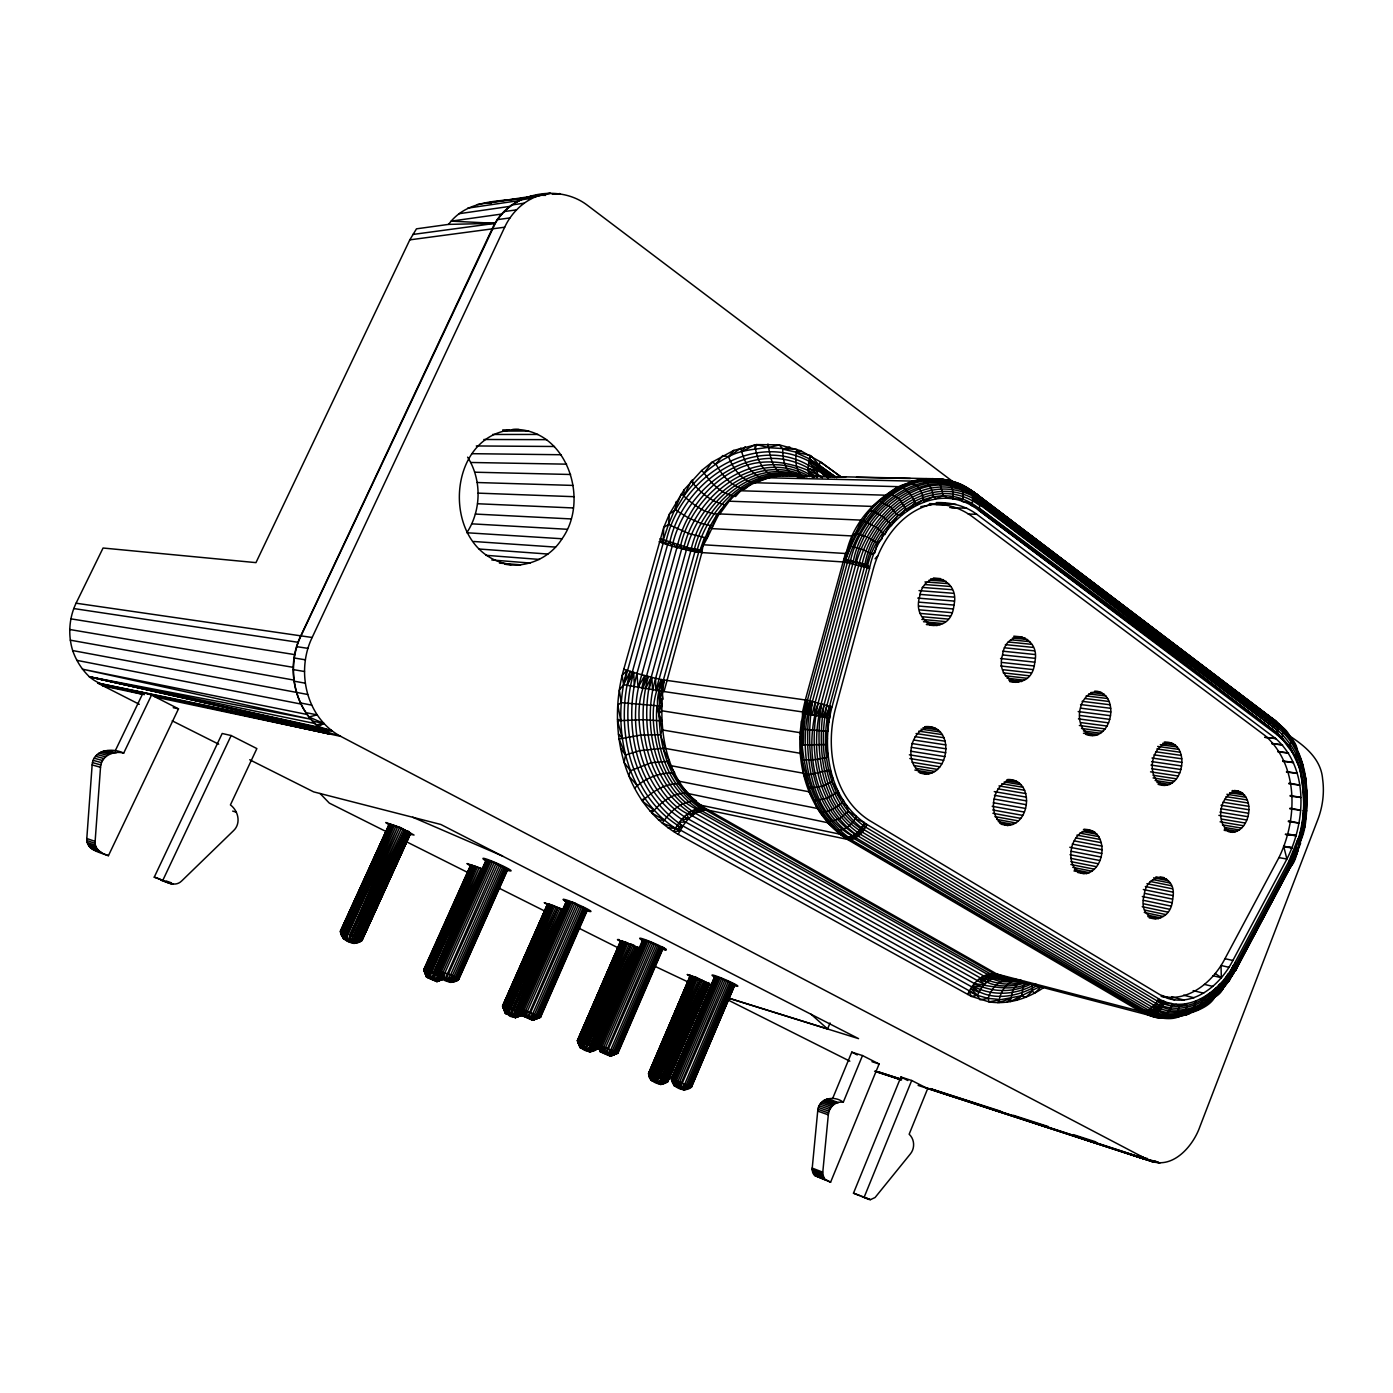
<?xml version="1.0" encoding="UTF-8"?>
<svg xmlns="http://www.w3.org/2000/svg" width="1393" height="1393" viewBox="0 0 1393 1393"><rect width="100%" height="100%" fill="white"/><g stroke="black" fill="none" stroke-linecap="round" stroke-linejoin="round"><path stroke-width="1.5" d="M1040.867 986.14L1021.574 995.751L988.978 1001.863L971.321 996.361L678.252 834.372C622.636 802.055 607.156 727.825 623.785 669.267L663.73 527.459L669.441 514.052L684.05 489.848L701.654 470.486L711.98 462.25L733.798 450.392L756.608 444.593L769.04 447.728L796.918 449.434C795.003 458.767 794.933 470.66 803.03 477.207C778.408 470.834 751.576 478.966 733.014 495.96C716.141 510.935 711.701 534.651 698.659 552.272L663.434 679.923C652.29 726.38 662.702 782.97 705.554 809.977L993.818 973.603C1000.87 979.105 1010.221 980.063 1018.875 980.272C1005.05 975.048 991.59 985.286 988.281 998.398L988.978 1001.863C1008.288 1004.841 1027.912 998.52 1043.723 987.533M1294.846 848.18L1297.701 851.419L1294.463 859.324L1235.034 971.321L1294.463 859.324L1300.592 843.131L1298.224 841.111C1306.512 817.778 1303.952 792.756 1300.087 769.023L1289.465 746.108L1277.155 734.808L1277.642 733.397L979.192 508.567C934.041 472.227 876.737 520.442 867.16 567.682L829.619 706.042C819.241 748.668 827.355 800.766 865.628 827.146L1157.461 1001.149C1188.96 1017.83 1222.079 991.45 1236.096 963.921L1289.988 862.598C1307.766 821.992 1314.017 765.941 1277.607 733.519L978.582 510.151C934.233 475.953 877.886 521.731 869.511 568.605L832.004 706.878C820.982 747.902 829.027 799.739 866.934 824.447L1158.576 998.729C1188.838 1016.159 1221.94 989.552 1234.947 962.615L1288.908 861.24L1298.241 838.151M830.89 771.252L828.591 770.19L810.918 774.421L805.137 774.421L803.343 773.219C801.132 748.859 799.826 723.942 806.93 700.191C790.197 747.902 802.943 810.709 847.31 839.352L1139.874 1011.196C1152.081 1017.099 1183.197 1026.745 1186.993 1005.694L1186.07 1003.918L1179.192 1006.477C1176.754 1022.114 1157.809 1019.206 1147.135 1014.609L1161.849 1018.004L1160.352 1017.499L1178.443 1017.012M429.514 978.165L429.584 971.774L475.814 866.55L482.605 869.371L432.091 979.244L426.589 977.085L423.698 969.72L470.764 865.088L475.814 866.55L428.051 971.147L428.748 977.851M1209.246 993.54L1202.281 1000.052L1200.383 1007.574L1196.012 1010.482L1208.41 1002.403L1210.151 992.965M1021.261 980.324L1014.922 980.219L996.935 974.073L708.567 810.238C663.486 783.771 657.426 726.972 664.165 680.045L661.553 691.625L663.138 699.164L660.421 698.781L658.837 691.189L661.449 679.54C648.128 704.336 653.178 735.208 661.24 761.048C668.849 781.334 682.413 799.721 701.271 810.761C679.401 804.423 666.551 781.229 658.071 761.396C648.65 734.877 647.623 705.346 655.633 678.339L690.806 550.966C700.818 502.02 753.752 455.163 804.841 477.294M820.616 476.476C762.302 429.079 686.105 482.744 672.175 546.23L636.984 673.463C623.524 724.83 635.138 788.403 681.786 819.345L688.351 819.206C640.397 790.719 625.683 725.631 641.755 674.821L676.928 547.623C684.067 515.306 705.746 485.182 735.591 469.929C763.434 455.232 796.813 462.563 822.392 477.712M450.879 982.413L443.078 978.809L443.183 972.088L492.478 861.814L507.679 869.545L458.767 979.331C451.262 985.722 437.402 979.732 436.932 969.928L486.14 860.003L492.478 861.814M832.004 706.878L807.418 700.261L663.434 679.923C656.573 692.687 655.006 707.87 661.988 720.877L643.096 719.693L620.808 720.616L617.778 705.032L621.243 702.664L619.328 690.214L623.594 684.677L622.183 675.466L626.937 670.329C610.796 727.32 625.84 799.512 679.888 831.046L673.69 831.464C679.436 820.32 689.222 808.567 702.647 807.783L708.567 810.238L847.31 839.352C856.469 840.379 863.573 832.056 866.934 824.447L863.242 824.813C859.411 831.377 852.481 838.603 844.193 837.263L848.859 839.509L839.474 834.059L700.905 805.241L693.801 801.132C680.219 801.759 669.389 812.38 662.319 823.141L680.376 830.054L977.486 995.386L988.281 998.398L999.39 999.443C1001.184 989.465 1009.072 979.209 1020.146 980.01M839.474 834.059L820.808 812.049L809.002 791.764L809.107 788.02L800.313 753.3L801.445 744.68L800.104 736.601L801.463 736.862C804.127 775.257 815.236 817.047 849.312 839.544L1148.65 1014.975C1156.486 1015.48 1162.667 1008.515 1164.705 1001.515L1157.722 1000.592L1163.939 1003.656L1172.035 1003.552C1170.799 1012.815 1160.735 1021.33 1151.506 1015.758L1152.951 1016.402L847.292 837.506M1305.746 793.261L1307.243 794.428C1306.512 810.064 1307.052 831.464 1298.711 843.914M825.857 731.151L828.034 731.221L827.616 717.691L830.176 706.234L829.671 718.109L802.403 713.251L803.674 729.357L801.463 736.862L800.052 732.666L801.88 729.114L825.857 731.151L827.39 738.812L825.474 744.558L803.221 744.872L803.674 729.357L807.418 700.261L844.994 562.076C850.461 501.532 928.504 450.775 978.879 496.308L1276.458 721.922L1278.408 728.278L980.341 502.351L1278.165 725.979C1290.475 735.661 1298.015 749.991 1302.612 764.705L1300.087 769.023M868.361 565.645L869.511 568.605L864.356 564.13L843.67 559.289L844.506 562.023L855.615 533.24L869.162 510.709L874.09 511.579L883.58 517.082L890.11 523.576L884.868 534.616L876.145 527.146L861.71 520.146L719.798 513.947C704.997 514.922 691.799 503.378 681.386 493.836L668.483 524.482L663.73 527.459L663.155 543.235L623.594 684.677L664.026 691.555L701.863 552.586C707.661 508.567 754.205 467.264 799.93 476.963M867.16 567.682L844.994 562.076L701.863 552.586L700.139 549.956L687.776 547.658L683.475 549.33C694.654 495.664 755.702 446.265 809.525 476.545L807.992 468.448L810.186 455.389L782.796 449.155L779.296 444.855L756.608 444.593L755.25 448.563L758.175 459.237L763.12 468.083L767.212 472.384L776.371 476.476L785.13 475.083L798.468 476.598L790.736 475.379M812.084 1169.598L817.708 1111.074C818.248 1098.346 834.181 1094.898 843.27 1102.246L862.493 1055.563L879.105 1063.991L830.594 1182.204L814.766 1175.553L812.084 1169.598L822.636 1173.707L824.43 1178.844L830.594 1182.204M822.636 1173.707L828.313 1114.853C828.783 1107.365 835.521 1100.958 843.27 1102.246M515.462 1017.639C537.959 1009.507 511.231 1021.818 508.41 1014.435L508.619 1008.271L553.004 905.502L563.521 910.099M1288.908 861.24C1292.269 878.6 1302.525 832.822 1294.097 859.777L1235.591 969.406C1221.278 997.301 1185.6 1024.203 1154.414 1005.52L862.25 832.109C819.067 805.798 814.748 748.842 821.661 703.604C809.194 749.26 818.684 806.373 860.265 834.233L1152.551 1007.348C1165.767 1018.823 1186.07 1015.271 1200.383 1007.574M1298.224 841.111L1301.915 826.606C1305.276 802.838 1304.405 779.296 1295.507 756.765L1283.11 740.118L1282.117 737.367L1283.075 730.193L1281.56 726.31L1275.03 720.39L976.841 494.323L1276.458 721.922L975.709 494.48L991.259 506.268M587.463 909.977L540.554 1017.256L532.927 1020.285L525.544 1016.873L525.805 1010.413L573.063 902.838L587.446 910.151L585.669 909.925M851.454 839.3C807.54 809.664 797.318 749.277 810.639 700.888C802.995 748.267 806.965 813.843 855.563 837.698C809.96 809.437 804.962 749.417 812.467 701.288L850.078 562.894C860.282 508.341 925.631 454.971 977.573 494.794M684.05 489.848L683.737 496.204L675.413 509.821L669.441 514.052L668.483 524.482L662.232 542.887L660.09 538.673L687.776 547.658L690.806 550.966L701.863 552.586M598.746 1045.116L597.04 1049.033L589.988 1051.941L583.284 1048.842L583.615 1042.904L626.293 942.469L640.136 949.121M512.502 429.497C566.115 427.233 590.51 499.077 562.058 538.76L466.812 532.753C481.438 510.465 481.926 479.697 467.613 457.148M859.202 830.454L863.503 830.454C821.626 804.179 816.751 748.755 824.151 704.318L861.745 565.837C871.914 514.174 929.27 466.551 980.289 500.453L1278.165 725.979L979.975 498.99C927.198 458.802 869.667 512.607 855.859 564.2L818.231 702.681C803.273 748.285 813.843 810.778 858.123 836.061L1150.531 1008.898C1164.757 1019.415 1184.746 1016.716 1199.477 1008.619M617.726 1052.899L610.587 1056.138L603.604 1052.899L603.987 1046.683L649.364 941.668L663.068 948.459L617.952 1053.16L610.587 1056.138L605.171 1054.031L600.366 1051.785L597.388 1044.315L617.987 1053.091L616.124 1052.62L609.681 1055.859M955.929 483.946L586.923 204.928C557.165 182.5 507.017 193.784 492.147 228.87L300.766 635.835C284.346 669.302 295.124 716.124 329.218 733.902L151.558 695.037L178.496 708.845L108.428 855.668C100.296 852.516 85.983 850.13 86.801 838.516L92.147 764.931C93.122 749.556 112.554 747.484 123.681 753.125L151.558 695.037L324.012 730.82L329.41 734.007L151.558 695.037C131.36 688.02 106.268 691.259 89.465 676.824C81.804 669.563 76.11 660.526 72.68 650.566C67.874 635.034 69.041 617.865 76.075 603.204L103.065 548.024L255.964 562.633L409.803 239.857L416.472 228.835L448.529 224.395L495.316 223.333C505.189 206.303 524.047 194.149 544.071 195.351M108.428 855.668C101.933 853.839 94.219 849.208 95.124 841.389L100.522 767.282C101.027 755.946 113.651 750.322 123.681 753.125M1226.536 981.752L1229.88 979.279L1227.877 974.16L1222.984 982.727L1219.397 984.59L1216.524 989.535C1217.012 1007.87 1186.592 1014.766 1171.913 1017.43M587.062 910.883L585.269 910.291C608.741 917.499 550.81 891.537 566.115 901.846L564.792 901.027M654.414 1081.543L654.867 1075.814L695.943 977.625L709.246 984.155L667.7 1081.665C661.17 1087.393 648.981 1082.082 648.529 1073.498L690.231 976.075L695.943 977.625L653.387 1075.204L653.683 1081.247L660.839 1084.468L667.7 1081.665L709.211 983.98L667.63 1081.699L660.334 1084.346M953.961 605.067C960.526 577.712 923.838 567.439 919.589 596.9C910.865 626.101 951.053 637.663 953.961 605.067L919.641 602.211M919.641 772.854C949.33 782.622 957.13 724.151 925.335 726.641M1286.819 734.146C1303.239 744.593 1321.017 757.984 1322.619 779.122C1324.482 792.478 1322.793 806.216 1318.091 818.858L1199.808 1126.92C1192.808 1146.735 1171.861 1170.573 1148.842 1160.265L340.676 736.34C306.268 718.074 295.734 671.339 312.154 637.489L504.684 227.216C513.024 209.211 530.245 194.707 550.531 193.348L537.768 195.246M844.994 562.076C858.262 519.746 894.097 473.045 943.827 479.627C951.889 481.874 953.805 491.886 952.847 499.129L962.65 499.042C966.864 478.548 939.37 478.757 926.345 478.6L782.309 475.483L787.411 475.692M1034.773 662.18C1041.18 635.521 1006.338 626.763 1002.507 654.989C994.045 683.441 1032.196 693.418 1034.773 662.18L1000.54 658.506M1014.017 780.568C991.381 779.296 984.799 821.208 1007.644 825.474C1031.464 823.994 1034.146 778.652 1007.592 779.505M814.209 715.201L815.288 701.95L852.916 563.486C861.64 509.35 926.467 457.217 977.903 495.177L967.021 487.95L949.504 480.898M684.259 1090.092L677.59 1087.045L678.095 1081.055L721.713 978.495L734.773 984.955L691.433 1087.149C684.59 1093.139 671.809 1087.62 671.356 1078.6L714.835 976.493L721.713 978.495M1035.695 983.806L1032.422 985.739L1032.265 991.259L1025.753 997.301L1021.574 995.751L1010.291 1001.55L1012.868 989.901L1019.188 981.926L1000.435 981.717L983.789 976.023L695.507 813.338C650.74 785.182 639.091 725.857 651.193 677.277L686.349 550.026C698.746 499.599 754.048 450.548 806.982 477.05M1085.896 734.39C1112.171 744.21 1121.591 692.53 1094.741 691.12M1087.724 830.228C1067.386 833.066 1063.468 873.864 1086.714 873.515C1107.104 867.943 1108.219 827.877 1083.458 829.444M1158.071 784.276C1184.363 793.784 1192.338 740.205 1164.182 742.156M1172.627 899.147C1178.461 873.063 1146.77 870.12 1144.141 895.142C1136.409 922.967 1171.095 926.85 1172.627 899.147L1145.15 893.47M1238.499 791.154C1219.154 791.015 1213.251 827.529 1232.474 832.317C1251.994 830.35 1256.086 791.799 1234.215 790.493M923.629 501.637C918.353 458.227 871.948 504.492 862.58 521.382L861.048 521.295L855.615 533.24L852.586 535.974L849.817 546.004L845.412 553.491L805.328 699.93L802.56 711.945L803.9 713.495L807.418 700.261M801.88 729.114L801.463 721.017L802.699 721.208L809.821 700.714L847.414 562.424C859.847 519.432 896.918 472.802 946.683 480.794C959.551 481.734 978.286 489.692 971.269 505.415L979.192 508.567L978.582 510.151L1277.155 734.808M676.214 501.55L675.413 509.821L688.038 517.708L701.358 523.524L712.572 526.049L716.699 514.696M410.465 833.589L399.512 827.546L389.291 824.203L340.449 931.203C340.885 940.78 354.466 946.822 361.901 940.501L410.465 833.589L361.762 940.536C354.623 946.3 340.972 940.501 340.449 931.203L389.431 824.081M1235.591 969.406L1237.315 966.167L1235.434 970.799L1234.215 966.603L1234.947 962.615C1240.937 973.219 1216.333 991.154 1209.681 998.537C1194.811 1009.855 1172.105 1015.34 1156.051 1003.43L864.06 829.723C825.701 801.602 817.412 749.382 826.972 705.171L864.548 566.742C871.635 515.967 932.248 468.814 980.359 502.977L1278.408 728.382C1298.363 744.437 1305.694 771.043 1306.773 795.682L1304.353 796.9M139.3 704.301L97.649 683.075L324.012 730.82C293.94 710.848 285.704 667.647 300.975 635.939L495.316 223.333L451.158 221.139L448.529 224.395M347.083 940.223L347.85 933.937L395.995 826.084L346.161 933.24L346.248 939.875M818.231 702.681C807.818 749.834 816.246 806.599 858.123 836.061M1016.455 1000.383L1021.574 995.751L1023.054 987.376L1025.335 982.901C1010.796 987.202 992.843 988.159 980.498 978.025L692.112 815.723C669.981 807.644 656.451 784.538 647.71 763.677C639.265 736.113 632.979 702.577 648.32 676.563C634.599 725.544 647.275 787.306 693.418 814.801L692.251 810.743L698.938 811.544L993.853 977.973L1002.768 980.55L1021.208 980.776M979.192 508.567L980.359 502.977L978.879 496.308L970.399 490.667M1304.544 823.211L1305.415 816.907M1302.925 827.303L1304.527 827.425L1306.303 810.587M430.333 978.495L431.238 972.453L477.416 867.177L429.584 971.774L423.733 969.65L426.589 977.085L430.994 979.244L436.967 981.577L444.489 978.652L436.914 981.525L432.091 979.244M443.949 979.175L444.924 972.819L494.219 862.493M807.627 714.087L809.821 700.714M1211.057 998.502C1217.273 997.144 1225.648 989.761 1222.984 982.727M509.229 1014.766L510.256 1008.95L554.588 906.112L508.619 1008.271L502.56 1006.129L505.38 1013.338L509.507 1015.323L515.48 1017.674L522.497 1014.766M526.415 1017.238L527.512 1011.126L574.787 903.517M818.858 716.037L821.208 703.482L858.819 564.983C870.712 513.251 927.93 463.399 979.975 498.99L1277.52 723.82C1284.642 732.074 1302.786 744.367 1295.507 756.765M584.085 1049.173L585.217 1043.566L627.843 943.078L583.615 1042.904L577.555 1040.658L621.086 940.867L626.293 942.469L582.117 1042.295L583.284 1048.842M809.716 714.435L812.467 701.288M604.458 1053.247L605.676 1047.379L651.053 942.347M1166.22 997.858C1194.428 1007.661 1220.86 984.12 1232.875 960.474L1286.906 859.046C1305.659 821.974 1309.107 768.414 1275.692 738.551L976.824 514.33C965.245 505.555 950.722 502.264 936.392 502.577M1297.388 840.641L1295.577 848.72L1293.4 851.767M655.215 1081.873L656.451 1076.458L697.475 978.217L654.867 1075.814C647.17 1069.093 647.484 1079.906 653.683 1081.247M649.121 689.535L651.872 677.451L652.568 690.127M634.303 686.801L633.763 672.488C617.813 727.338 634.024 793.174 682.883 825.927L971.809 986.906C990.11 1002.194 1018.213 997.005 1037.228 985.426M678.408 1087.393L679.749 1081.734L723.367 979.157M883.249 532.875L881.769 539.091L877.294 543.096L874.943 552.777L872.297 554.101L862.041 549.277L849.817 546.004M582.535 1048.546L580.167 1047.71L577.399 1040.675L621.086 940.867L577.956 1041.059C578.199 1049.643 590.58 1054.919 597.04 1049.033L598.781 1045.046M821.173 716.472L824.151 704.318M838.186 791.416L831.952 781.926L832.857 778.234L828.591 770.19M658.523 820.007L664.269 820.233L651.82 812.99C660.63 802.351 673.463 792.095 688.072 793.209L678.339 783.58L678.966 781.212L672.035 772.854C658.401 773.098 644.158 778.635 634.529 788.281M811.927 714.818L815.288 701.95M724.395 504.719C710.813 501.584 699.599 491.903 691.207 481.125L683.737 496.204C695.316 479.784 710.413 465.75 728.487 456.782C744.228 447.745 762.598 449.956 779.296 444.855L800.662 450.705L820.32 461.797L817.674 470.033L817.134 476.963M800.662 450.705L796.291 452.847L809.211 458.732L818.161 468.152L830.437 477.102C770.259 418.022 679.714 471.217 665.523 544.071L669.772 542.399C682.883 479.836 760.09 427.634 817.499 471.234L807.992 468.448M813.965 477.346C760.421 440.745 692.756 489.622 680.62 545.795L681.682 548.894L646.526 676.11L641.807 688.212L644.698 675.605L638.046 687.498L636.984 673.463L623.785 669.267M799.617 476.65L803.03 477.207C753.683 459.603 705.851 503.099 694.393 549.068L694.933 551.732L655.824 690.684L655.633 678.339L636.984 673.463M853.195 560.857L852.481 563.399L851.019 560.369M347.971 940.606L397.719 826.78L347.85 933.937L340.449 931.203M676.963 544.733L676.197 547.414L673.324 543.583M864.356 564.13L863.677 566.463L862.197 563.381M823.42 716.89L826.972 705.171M694.393 549.068L693.662 551.489L691.172 548.424M431.203 978.861L479.105 867.856L431.238 972.453L429.584 971.774M845.725 477.102L796.169 476.023C748.79 465.628 707.191 508.602 696.657 551.976L700.139 549.956L704.492 537.524L707.156 537.907L710.03 525.683L711.057 528.591L852.586 535.974M444.872 979.558L496.047 863.26M967.7 994.498C972.331 983.179 983.684 971.496 996.935 974.073L1139.874 1011.196L1148.407 1010.117L1156.051 1003.43C1188.333 1019.119 1223.925 993.801 1236.096 963.921M972.453 499.077L1278.217 730.907L979.314 508.132L1277.642 733.397L1278.408 728.382L980.202 504.196L1278.234 730.803C1315.654 764.565 1309.786 822.775 1291.102 865.001L1297.527 850.862L1290.754 866.794L1288.978 867.804L1284.921 875.413M630.454 770.747L624.081 762.476L625.527 755.006L639.718 750.653L662.964 748.285L669.476 761.17L651.262 762.72L630.454 770.747L628.765 775.849L636.984 785.391M945.011 502.873C907.975 502.769 881.665 537.019 873.028 570.085L835.591 708.166C825.144 747.188 832.77 796.604 868.762 820.077L1160.108 994.811L1174.578 999.965M510.082 1015.131L556.26 906.791L510.256 1008.95L508.619 1008.271M855.859 564.2L855.424 561.396C866.011 508.811 928.469 459.794 978.879 496.308M1290.04 867.404C1302.89 842.382 1308.967 813.738 1306.007 785.687M527.303 1017.604L576.563 904.249M825.579 717.308L829.619 706.042M803.343 773.219L665.297 748.407L660.386 734.72L662.197 729.915L656.921 705.746L621.243 702.664M584.921 1049.538L629.479 943.74L585.217 1043.566L583.615 1042.904M605.328 1053.63L652.795 943.061M693.801 801.132L696.326 801.097L685.635 793.035L827.372 822.636L836.601 830.611C845.046 830.298 852.969 824.047 856.329 816.524L848.32 811.353L846.631 805.694L841.947 802.681C835.904 807.975 827.755 813.146 819.432 811.631L828.26 822.079L839.491 818.771L848.32 811.353M816.524 715.619L821.208 703.482M656.016 1082.222L699.077 978.879L656.451 1076.458L654.867 1075.814M1147.71 1158.576L1138.516 1157.235L927.721 1088.508L909.159 1134.215C914.713 1139.352 915.062 1148.302 910.308 1154.013L875.083 1197.51L870.451 1199.652L864.095 1197.353L911.701 1080.498L900.905 1077.015L853.474 1193.192L859.829 1195.49M1235.347 968.553L1290.719 863.852L1296.726 849.747M467.23 863.556L482.048 868.727M679.262 1087.759L725.056 979.854M832.614 1098.555L851.785 1052.133L862.493 1055.563M728.609 998.102L827.581 1028.939L830.054 1022.967M656.834 1082.57L700.696 979.558L658.071 1077.155L656.451 1076.458M657.618 1082.918L661.292 1078.548L702.298 980.272L659.707 1077.851L658.071 1077.155M658.367 1083.249L662.772 1079.209L703.813 980.968L661.292 1078.548L667.7 1081.665M653.004 1080.985L652.028 1074.682L693.244 976.65L650.862 1074.229L652.429 1080.759M653.387 1075.204L694.515 977.085L652.028 1074.682M659.638 1083.824L665.314 1080.376L706.46 982.257L664.13 1079.819L659.046 1083.545M650.862 1074.229L692.147 976.301L649.904 1073.881L651.941 1080.585M660.125 1084.067L666.272 1080.846L707.505 982.831L665.314 1080.376M675.901 1059.551L678.408 1053.596M680.08 1049.608L682.605 1043.636M684.276 1039.666L686.801 1033.693M692.669 1019.78L695.177 1013.808M585.756 1049.887L631.133 944.454L586.888 1044.262L585.217 1043.566M586.557 1050.252L590.197 1045.708L632.788 945.185L588.56 1044.994L586.888 1044.262M587.341 1050.583L591.746 1046.404L634.355 945.899L590.197 1045.708L588.56 1044.994M649.904 1073.881L691.294 976.075L648.964 1073.829L651.471 1080.55L648.72 1073.515L690.319 975.953L649.173 1073.637L651.576 1080.463M660.63 1084.45L667.282 1081.63L707.661 986.14M731.29 982.727L687.776 1085.251L682.431 1089.152M732.474 983.354L688.995 1085.826L683.04 1089.43M733.449 983.911L690.005 1086.314L683.545 1089.674M695.403 1074.908L697.945 1068.919M699.634 1064.914L702.176 1058.924M703.883 1054.919L706.425 1048.929M708.114 1044.924L710.656 1038.934M714.905 1028.922L717.447 1022.932M719.154 1018.927L721.696 1012.937M723.385 1008.932L725.927 1002.943M727.634 998.938L730.176 992.948M734.163 984.363L690.754 1086.714L683.702 1089.97M734.773 984.955L690.963 1087.115L684.155 1090.005M734.616 984.712L691.346 1087.202L690.319 1086.906M733.711 985.495C752.76 990.719 698.311 967.282 715.393 977.712M1229.114 980.707L1237.315 966.167M582.117 1042.295L624.848 941.947L580.759 1041.772L581.856 1048.285M588.664 1051.21L594.411 1047.623L637.123 947.257L593.157 1047.048L588.055 1050.914M664.13 1079.819L705.224 981.63L662.772 1079.209M667.63 1081.699L709.246 984.155M677.59 1087.045L674.334 1085.826L671.426 1078.722L715.097 976.423M672.627 1076.946L714.835 976.493M715.619 976.493L672.07 1078.757L674.578 1085.896L671.356 1078.6L674.334 1085.826M674.108 1075.292L676.667 1069.302M693.679 1029.34L696.221 1023.35M708.985 993.383L711.544 987.393M716.42 976.685L672.854 1079.018L674.978 1086.035M717.465 976.981L673.864 1079.383L675.483 1086.227M718.718 977.398L675.117 1079.854L676.093 1086.453M720.146 977.903L676.528 1080.428L676.806 1086.732M726.746 980.585L680.115 1088.125M728.382 981.334L684.816 1083.911L680.951 1088.49M729.915 982.048L686.366 1084.607L681.717 1088.821M580.759 1041.772L623.576 941.511L579.61 1041.32L581.281 1048.058M589.187 1051.454L595.438 1048.128L638.238 947.867L594.411 1047.623L597.04 1049.033L595.333 1048.581M594.515 1049.608L589.57 1051.819L596.239 1048.546L638.29 950.339M649.573 1074.16L648.598 1073.603L690.231 976.075L691.572 977.102M580.811 1047.884L578.67 1040.989L621.661 940.971L578.635 1041.424M579.61 1041.32L622.514 941.18L578.67 1040.989M589.848 1051.907L596.726 1049.051L598.468 1044.924M612.798 1011.579L615.323 1005.694M617.012 1001.776L630.489 970.381M632.178 966.463L634.703 960.578M648.598 1073.603L690.667 975.953M667.282 1081.63L708.898 983.702L667.491 1081.508L660.804 1084.485M1282.117 737.367L1281.543 738.708L1277.607 733.519M510.935 1015.497L557.966 907.522L511.962 1009.664L510.256 1008.95M511.788 1015.863L515.375 1011.144L559.655 908.271L513.669 1010.395L511.962 1009.664M512.589 1016.228L516.977 1011.858L561.292 909.02L515.375 1011.144L513.669 1010.395M522.706 1014.696L519.781 1013.164L521.487 1009.211L519.781 1013.164L513.982 1016.873M649.364 941.668L647.78 941.076L602.42 1046.039L603.604 1052.899M654.518 943.81L606.199 1053.996M656.207 944.576L610.9 1049.625L607.052 1054.379M657.809 945.325L612.502 1050.339L607.853 1054.727M659.255 946.039L613.982 1051.019L608.602 1055.076M660.508 946.7L615.288 1051.628L609.246 1055.372M662.319 949.173C680.463 953.665 625.022 930.089 643.531 941.198L641.981 940.362M661.553 947.292L616.368 1052.15L609.786 1055.633M662.337 947.797L617.186 1052.586L610.204 1055.842M662.842 948.18L617.621 1053.108L610.43 1056.103L617.987 1053.091M663.085 947.553L661.414 946.648M665.036 949.974L665.906 950.078M666.202 949.486L663.085 947.519M666.272 1080.846L708.323 983.319L667.003 1081.229L660.491 1084.259M507.661 1014.121L505.763 1007.122L550.305 904.545L553.004 905.502L507.104 1007.661L508.41 1014.435M507.104 1007.661L551.558 904.98L505.763 1007.122M580.254 1047.71L577.538 1040.797L620.773 940.902L577.399 1040.675L580.463 1047.762L577.973 1040.763M621.661 942.33L617.465 939.526L640.153 948.354M630.263 943.74L634.633 945.638M593.157 1047.048L635.817 946.613L591.746 1046.404L594.411 1047.623M636.671 946.631L638.534 947.519M647.78 941.076L642.835 939.683L597.527 1044.454L600.366 1051.785L602.821 1052.586M643.322 939.718L598.015 1044.419L600.627 1051.767M644.088 939.875L598.764 1044.663L600.992 1051.889M645.098 940.171L599.756 1045.029L601.497 1052.063M646.352 940.571L600.992 1045.481L602.107 1052.307M545.952 910.813L548.511 904.91L547.606 904.022L550.305 904.545L504.597 1006.704L506.982 1013.86M504.597 1006.704L549.242 904.231L503.691 1006.373L506.408 1013.634M618.283 939.491L619.258 939.666M596.726 1049.051L598.52 1044.854M600.244 1040.867L602.856 1034.877M432.979 973.185L434.755 973.951L480.864 868.605L432.979 973.185L431.238 972.453M432.962 979.627L438.238 970.747M453.909 934.964L456.521 929.009M460.857 919.067L463.469 913.094M465.21 909.124L479.993 875.344M503.691 1006.373L548.424 904.04L503.03 1006.164L505.955 1013.477M584.607 908.062L537.506 1015.549L531.395 1019.432M585.722 908.689L538.656 1016.106L531.969 1019.711M586.592 909.229L539.561 1016.577L532.422 1019.955M544.907 1005.189L539.7 1017.064L532.509 1020.181L522.392 1015.706L525.544 1016.873M549.242 995.281L551.837 989.343M553.578 985.373L561.379 967.56M563.12 963.59L565.715 957.653M567.456 953.7L586.54 910.134M587.167 909.664L540.275 1017.221L532.509 1020.181M577.956 1041.059L620.721 941.041M595.438 1048.128L638.273 950.339M596.239 1048.546L611.039 1014.626M612.781 1010.639L615.393 1004.649M617.134 1000.662L624.969 982.709M626.711 978.722L629.323 972.749M631.064 968.744L637.158 954.797M503.03 1006.164L547.623 904.196L502.56 1006.129L505.729 1013.564M563.172 899.338L563.799 900.366M573.063 902.838L566.62 900.923L519.363 1008.149L522.671 1015.967M566.62 900.923L517.726 1012.206L560.874 916.002M567.073 900.94L519.885 1008.201L522.601 1015.758M519.781 1013.164L518.475 1012.537L521.94 1004.666L518.475 1012.537L513.338 1016.559M523.542 1000.696L535.73 972.976M537.524 969.197L540.084 963.085M541.825 959.115L549.66 941.302M551.384 937.681L560.996 915.549M562.737 911.597L566.22 903.674M567.804 901.079L520.582 1008.41L522.95 1015.88M568.797 901.341L521.557 1008.758L523.437 1016.054M570.033 901.741L522.775 1009.211L524.047 1016.281M571.461 902.229L524.203 1009.768L524.761 1016.559M571.757 901.915L576.423 903.778M578.339 905.032L528.208 1018.004M580.097 905.816L532.892 1013.425L529.096 1018.387M581.752 906.599L534.581 1014.191L529.932 1018.753M583.284 907.365L536.131 1014.905L530.716 1019.119M428.069 977.59L426.711 970.625L473.098 865.61L425.562 970.207L427.512 977.364M428.051 971.147L474.351 866.028L426.711 970.625M563.573 909.681L544.245 902.664L548.894 905.642L547.31 904.823M505.624 1013.373L502.647 1006.077L547.606 904.022M425.562 970.207L472.053 865.297L424.673 969.894L427.059 977.207L424.534 970.242L425.353 970.677M502.647 1006.077L547.884 903.97M547.937 904.51L502.769 1006.286L505.433 1013.32M1266.08 714.574C1289.134 727.808 1302.455 753.491 1305.85 779.418L1303.047 782.535L1301.95 781.386M348.894 940.989L399.512 827.546L349.626 934.686L347.85 933.937M349.8 941.389L353.282 936.27L401.323 828.347L351.454 935.469L349.626 934.686M350.67 941.79L355.023 937.054L403.099 829.166L353.282 936.27L351.454 935.469M424.673 969.894L471.269 865.123L424.064 969.702L426.746 977.12M501.428 865.697L452.22 975.988L447.588 980.759M503.03 866.498L453.857 976.737L448.407 981.125M504.458 867.23L455.319 977.416L449.138 981.473M505.659 867.909L456.573 978.025L449.765 981.769M506.599 868.501L457.548 978.53L450.27 982.013M507.261 868.971L458.262 978.913L450.618 982.222C473.185 979.697 437.663 971.147 437.785 970.486M450.775 982.413L458.558 979.331L507.627 869.319M507.609 870.468L505.833 869.876C528.556 876.528 469.093 849.887 486.035 861.118M504.109 1004.614L516.298 977.242M518.039 973.341L520.651 967.473M525.004 957.705L527.616 951.837M529.357 947.919L531.099 944.019M533.711 938.151L535.452 934.233M538.934 926.415L541.546 920.564M545.899 910.778L548.511 904.91M1290.754 866.794L1297.458 850.653L1290.719 863.852M346.161 933.24L394.376 825.457L344.628 932.631L345.481 939.579M352.237 942.504L358.158 938.499L406.286 830.75L356.678 937.802L351.489 942.156M352.882 942.817L359.429 939.108L407.644 831.464L358.158 938.499L361.901 940.501L410.482 833.397L361.762 940.536L359.603 939.84M424.064 969.702L470.764 865.088M486.54 859.986L437.21 970.137L440.084 977.816L443.078 978.809M487.237 860.09L437.994 970.12L440.484 977.816M488.194 860.334L438.934 970.451L440.954 977.99M489.431 860.717L440.136 970.886L441.564 978.217M490.858 861.205L441.564 971.443L442.277 978.495M497.893 864.06L445.795 979.958M499.704 864.879L450.461 975.187L446.718 980.359M526.38 994.863L531.656 983.092M344.802 939.317L343.27 932.109L391.659 824.534L342.156 931.691L344.245 939.108M344.628 932.631L392.913 824.935L343.27 932.109M353.404 943.061L360.474 939.631L408.758 832.109L359.429 939.108M518.475 1012.537L516.977 1011.858L562.807 909.751M352.237 908.114L354.919 902.159M359.411 892.251L361.205 888.281M364.774 880.359L370.155 868.466M371.948 864.496L375.535 856.573M377.329 852.603L385.408 834.755M342.156 931.691L390.649 824.238L341.302 931.395L343.897 939.195M353.839 943.461L361.327 940.432L381.856 894.915M383.65 890.945L394.358 867.195M396.134 863.242L409.525 833.536M1228.905 975.03L1233.258 965.401L1234.215 966.603M341.302 931.395L389.291 824.203L340.728 931.238L343.583 939.021M410.831 834.546L409.142 834.041L414.052 835.051L400.609 827.599L385.809 822.514L389.674 825.387M358.158 938.499L356.678 937.802L405.555 830.367L355.859 937.419L404.771 829.967L355.023 937.054L353.282 936.27M407.435 830.872L409.385 831.83M361.327 940.432L410.204 833.084L361.727 940.345L354.031 943.427M434.755 973.951L436.514 974.717L438.307 970.764M340.728 931.238L389.901 824.099M342.399 932.37L340.832 931.534L369.894 868.309M371.722 864.356L385.339 834.72M360.474 939.631L409.629 832.648L361.24 940.049L353.787 943.27M1156.051 1003.43L1158.576 998.729M988.281 998.398L980.028 999.791L977.486 995.386C981.612 985.269 991.537 974.943 1003.395 977.172L1157.409 1017.43M1161.919 996.221C1188.751 1002.612 1213.355 981.281 1224.969 958.68L1278.931 857.6C1297.527 819.711 1298.99 765.68 1265.314 735.783L971.809 516.263C961.483 508.828 948.912 504.074 936.061 504.527M870.573 510.639L872.558 506.425L898.085 486.662C907.418 487.776 913.373 496.988 915.793 505.328L923.872 499.112M162.842 880.272L231.168 735.539L256.869 748.581L230.42 804.91C238.447 810.865 241.25 823.576 233.432 830.768L181.839 880.811C173.516 889.134 162.911 879.07 154.24 877.19L222.183 733.484L231.168 735.539M115.201 750.879L142.922 693.209M645.516 688.891L651.193 677.277M678.252 834.372C683.684 822.654 694.167 808.95 708.567 810.238M1291.119 865.819L1294.602 858.784L1291.973 854.797L1289.744 862.284L1295.803 848.929L1293.714 856.625L1289.988 862.598M486.14 860.003L487.637 861.431M623.594 684.677L630.28 671.409C614.557 726.867 629.183 797.075 681.717 827.825L679.453 822.166L685.722 822.096L974.421 983.528C991.903 992.6 1013.338 992.93 1030.959 984.067M1292.721 860.369L1288.978 867.804L1297.214 852.168L1294.097 859.777L1291.729 860.491M863.242 824.813L864.374 822.532L855.459 818.753M1195.943 1001.149L1192.965 1010.134L1187.358 1014.487M997.771 1002.629L999.39 999.443L998.851 1002.577L1010.534 998.52L1007.139 1002.159M1293.54 858.784L1297.475 852.011M633.763 672.488L627.024 685.373L632.318 672.053L667.543 544.767L669.772 542.399L672.175 546.23L690.806 550.966M913.164 506.564L915.062 502.96L907.156 510.865L899.408 499.077L889.256 493.192M719.798 513.947L733.014 495.96L735.556 496.517L742.452 488.56L744.889 489.047L752.533 482.674L898.085 486.662M1240.432 959.098L1242.452 955.302M1251.558 938.185L1255.598 930.576M1262.685 917.256L1266.725 909.646M1273.811 896.343L1278.861 886.819M1235.626 970.155L1237.384 967.073M1235.034 971.321L1237.071 967.787M1228.434 981.212L1236.392 968.309L1234.477 970.764M970.712 505.067L971.861 503.239L962.215 501.48L962.65 499.042L959.725 500.435M1227.564 981.56L1231.604 975.17M834.494 477.503L809.211 458.732L811.074 455.807L819.101 465.001L834.877 476.476M906.129 508.48L901.637 514.818L897.771 515.41L891.398 525.353L890.11 523.576L891.015 525.736M745.168 446.735L741.651 451.611C744.82 462.668 751.245 474.996 763.085 478.408M733.014 495.96C720.669 492.965 711.109 483.249 704.144 473.08L711.98 462.25L715.898 463.991C721.626 474.665 730.228 485.391 742.452 488.56L742.016 490.806L884.799 495.177M1306.773 795.682L1307.243 794.428M1222.009 987.62L1219.746 990.562L1221.765 989.866L1229.88 979.279M1220.843 990.301L1223.089 987.393M1222.532 989.274L1229.601 980.063M504.632 564.148C526.867 568.379 550.096 557.914 562.058 538.76M1234.895 967.613L1236.88 965.105M715.898 463.991L722.706 455.581L728.487 456.782L740.85 448.128L741.651 451.611L754.797 444.924L755.25 448.563M1203.064 1005.224L1208.41 1002.403M733.798 450.392L728.487 456.782C732.927 467.752 740.484 479.349 752.533 482.674M1209.594 995.351L1215.95 987.707L1216.524 989.535M875.065 558.767L877.903 555.703M1213.495 998.067L1223.489 987.585M1223.106 988.508L1214.487 997.562M433.815 980.01L438.186 975.466L441.146 976.841L435.295 980.689M1304.527 827.425L1301.915 826.606M841.947 802.681L843.688 800.888L836.444 792.826L826.362 798.398L814.365 800.644L803.622 774.16L805.137 774.421M1041.32 986.418L1034.929 992.983L1032.265 991.259M659.272 713.303L661.762 710.761L800.052 732.666M864.548 566.742L866.429 564.879C876.005 516.507 934.059 471.165 979.993 505.711M678.339 783.58C664.531 783.754 651.994 791.746 642.365 801.079L654.066 810.291L649.782 810.865M541.477 195.264C511.893 203.117 473.446 195.281 451.158 221.139L501.968 214.017M694.933 551.732L697.405 549.591M1205.607 1004.701L1216.002 995.995M1209.159 1001.062L1212.328 998.381M1216.507 994.968C1200.209 1011.457 1173.69 1019.415 1152.551 1007.348M852.916 563.486L855.424 561.396M681.682 548.894L684.224 546.787M434.581 980.359L439.753 976.18M659.115 541.703L663.155 543.235L666.324 541.163M1198.015 1008.48L1201.375 1006.303M1197.284 1010.082L1207.627 1003.36M827.372 822.636L828.26 822.079M899.652 486.836L912.067 481.107L926.345 478.6M435.887 980.968L442.347 977.416M831.952 781.926L821.382 786.401L809.107 788.02M514.539 1017.134L520.895 1013.704M924.36 501.463L933.502 496.587L935.87 498.572L943.287 495.699L948.006 498.206L953.056 496.517M352.986 943.165L357.949 940.675M589.152 1051.68L593.784 1049.364M676.928 547.623L680.62 545.795M1288.438 746.613L1289.465 746.108C1294.793 736.74 1283.858 727.076 1276.528 723.019M532.091 1020.042L537.158 1017.586M436.357 981.212L441.564 978.722M514.696 1017.447L517.935 1015.897M514.992 1017.36L521.766 1014.139M642.835 939.683L643.758 940.78M450.113 982.204L458.036 979.192M1184.468 1014.644L1187.95 1013.042M1185.931 1014.679L1194.637 1010.656L1188.072 1012.467M436.253 981.386L443.026 978.269M610.134 1056.016L617.012 1052.916M353.474 943.34L358.819 940.989M521.975 1014.609L515.097 1017.586L522.375 1014.47M443.984 978.269L436.706 981.403L444.489 978.652M540.519 1017.151L532.753 1020.129L540.554 1017.256L538.847 1016.768M589.866 1051.802L596.779 1048.842M1032.422 985.739C1013.965 995.264 990.963 996.169 972.61 985.861L978.896 992.391L970.764 988.612L977.486 995.386L971.321 996.361L969.128 991.503L977.486 995.386M1029.862 982.587C1012.258 992.199 992.721 986.383 974.421 983.528M450.827 982.344L458.68 979.192M444.28 978.652L436.967 981.577M754.884 482.936L774.02 475.849M641.494 799.93L644.907 798.624M1182.344 1014.609L1175.466 1017.203L1188.699 1014.052M1163.939 1003.656L1167.003 1002.577M507.679 869.545L506.025 869.406M789.796 446.996L782.796 449.155C782.518 458.75 784.677 470.625 794.027 475.413M1171.461 1005.798L1176.319 1004.388L1179.192 1006.477M1189.953 1013.39C1175.657 1019.293 1160.16 1016.193 1146.23 1010.97L850.723 836.618M687.358 974.56L690.858 977.155M909.908 482.448C923.159 478.025 937.506 477.52 950.949 481.334L946.683 480.794M518.945 429.479C443.357 428.539 438.551 554.536 511.005 564.67M1024.917 981.577C1010.691 986.087 994.846 984.381 981.752 977.242L986.627 982.396L979.279 978.983L984.416 984.52L684.276 816.751M1172.157 1017.047L1176.232 1016.072M1295.664 852.638L1296.796 852.429M316.298 724.865L323.873 723.437L308.95 716.995L317.082 714.87L305.711 712.589M920.808 506.669L932.77 504.458L944.68 504.823M1166.411 1018.144L1170.137 1017.534M477.346 204.51L541.198 194.863M555.72 194.271L559.986 193.627L552.203 194.306M519.589 200.052L532.265 198.189M467.769 208.132L518.893 200.609M511.283 205.05L523.925 203.221M458.941 213.721L509.908 206.373M503.831 211.632L516.437 209.855M497.388 219.641L509.96 217.917M527.285 197.614L487.393 202.96L491.485 203.186M531.482 197.04L535.678 196.483M412.676 234.477L495.316 223.333M409.803 239.857L504.684 227.216M1179.854 1016.559L1162.093 1016.768L1144.715 1011.283L1160.543 1017.238L1169.458 1017.952M1019.693 980.272L1005.154 979.767L987.167 974.595M964.06 487.637L967.021 487.95L975.918 493.749L1276.423 721.905M600.366 1051.785L597.562 1044.315L600.923 1052.098M836.444 792.826L838.743 792.774M502.716 429.932L509.124 429.897M502.803 431.081L528.644 431.012M492.6 434.459L537.977 434.442M483.841 439.491L546.665 439.648M476.302 445.952L554.466 446.491M857.618 832.074L862.25 832.109M472.001 453.683L561.153 454.745M470.799 462.476L566.585 464.165M856.503 477.346L910.378 478.513M921.139 478.739L940.536 479.175M768.431 477.799L912.067 481.107M474.734 472.21L570.59 474.491M672.035 772.854L674.682 772.923L666.864 761.013L670.956 765.68L809.002 791.764M477.224 482.518L573.098 485.426M697.614 808.48L996.343 977.224L992.042 973.707L998.851 976.859L1007.975 978.374L993.818 973.603M934.581 503.657L956.173 504.388M929.392 503.622L933.693 503.778M949.747 507.505L956.225 507.731M951.732 507.714L966.864 508.253M730.211 501.236L872.558 506.425M478.165 493.139L574.003 496.692M968.17 514L976.824 514.33M1003.395 977.172L994.532 973.707L1005.537 978.304L1012.363 979.54L1007.557 979.366L1019.537 980.254M477.555 503.744L573.324 507.957M475.413 514.069L571.043 518.927M662.964 748.285L665.297 748.407M471.792 523.838L567.264 529.288M998.851 976.859L1018.875 980.272M704.266 544.82L845.412 553.491M473.516 541.477L555.581 547.101M668.013 827.86L675.326 828.365M1146.369 1158.645L1135.504 1155.929M793.017 475.901L796.221 476.127M933.432 577.973L940.745 578.652M930.716 578.791L943.583 579.697M929.061 580.15L946.23 581.386M479.088 549.016L547.989 554.048M924.969 581.943L948.581 583.667M924.83 584.555L950.601 586.47M1170.921 742.922C1150.357 742.243 1144.541 780.568 1164.757 785.391M932.596 727.477C908.428 725.492 901.915 769.667 926.066 773.933M542.486 195.159L545.621 195.403M922.166 587.411L952.22 589.709M485.826 555.302L539.491 559.429M919.032 590.615L953.387 593.296M491.816 559.986L530.333 563.051M919.728 594.376L954.083 597.109M660.386 734.72L640.588 735.086L619.154 738.969L625.527 755.006L620.599 748.494M499.425 563.103L520.756 564.827M917.778 598.102L954.275 601.079M1167.943 1018.179L1158.959 1017.447L1141.912 1011.51M802.542 759.864L815.218 759.655L826.397 757.653L828.086 755.285L825.474 744.558M918.84 606.042L953.16 608.967M919.728 609.873L951.889 612.676M932.492 478.617L945.29 480.08M920.181 613.408L950.183 616.072M922.392 616.751L948.093 619.084M322.514 729.828L331.813 730.663L318.318 726.606L323.873 723.437L312.485 721.104M1292.129 847.762L1283.597 846.282L1292.129 847.762L1283.858 847.014L1286.906 859.046L1278.931 857.6M972.802 493.07L975.918 493.749M921.835 619.397L945.673 621.591M923.507 621.731L942.991 623.542M927.146 623.664L940.118 624.882M1099.06 691.642C1077.189 690.319 1071.443 730.629 1092.756 735.504M926.345 624.552L937.158 625.579M929.845 625.178L934.163 625.579M1013.825 636.166L1022.479 636.984M1014.33 636.897L1025.161 637.942M1012.467 638.046L1027.634 639.526M862.041 826.798L865.628 827.146M1010.569 639.787L1029.827 641.668M1008.166 641.981L1031.708 644.332M1005.38 644.611L1033.223 647.414M1004.318 647.78L1034.303 650.844M1002.821 651.193L1034.929 654.518M1002.977 654.954L1035.086 658.332M801.445 744.68L803.221 744.872M972.61 985.861L982.378 986.923M1001.915 662.459L1034.006 665.958M1285.46 834.511L1296.204 835.678L1287.759 833.902M1000.714 665.993L1032.788 669.563M1003.047 669.702L1031.168 672.871M1277.921 751.854L1288.629 753.056L1277.973 751.402M1003.239 672.836L1029.183 675.797M1271.826 743.74L1282.64 744.959L1271.948 743.392M1282.796 761.379L1293.522 762.598L1282.918 760.857M1005.293 675.779L1026.885 678.269M1286.47 772.122L1297.249 773.359L1286.54 771.513M1007.087 678.199L1024.36 680.202M1008.706 680.028L1021.661 681.56M1010.238 681.247L1018.858 682.274M687.376 974.525L695.682 977.19M1009.577 681.577L1016.054 682.344M1095.107 691.746L1101.567 692.513M1090.963 692.443L1103.883 693.975M1088.717 693.94L1105.938 695.995M1288.891 783.806L1299.686 785.077L1289.03 783.145M1086.157 695.925L1107.696 698.537M1085.408 698.589L1109.107 701.48M1290.127 796.152L1300.818 797.458L1290.214 795.455M1082.1 701.323L1110.099 704.771M1080.533 704.545L1110.674 708.306M1080.655 708.166L1110.813 711.98M709.02 984.207L706.773 983.684M1078.199 711.562L1110.5 715.706M1289.883 808.863L1300.592 810.221L1290.057 808.149M1079.627 715.445L1109.751 719.363M1078.461 718.892L1108.584 722.845M1081.229 722.636L1107.035 726.066M1079.366 725.474L1105.154 728.939M1288.316 821.626L1299.042 823.071L1288.421 820.895M1081.508 728.452L1102.977 731.36M1083.406 730.925L1100.592 733.275M1164.74 742.539L1173.272 743.705M1162.633 743.322L1175.466 745.098M1085.164 732.857L1098.032 734.633M1083.458 733.258L1087.741 733.85M1086.819 734.198L1095.403 735.382M1160.299 744.646L1177.398 747.014M1157.67 746.439L1179.035 749.417M1156.834 748.946L1180.341 752.237M1285.443 834.163L1296.204 835.678M1155.633 751.767L1181.264 755.406M1154.031 754.832L1181.786 758.802M1152.011 758.018L1181.908 762.354M76.075 603.204L312.154 637.489M924.673 726.798L935.417 728.365M923.002 727.686L938.046 729.897M1151.698 761.588L1181.595 765.958M921.052 729.166L940.397 732.004M664.026 691.555L802.56 711.945M1150.984 765.07L1180.864 769.493M918.771 731.151L942.417 734.651M916.072 733.554L944.019 737.75M1152.011 768.744L1179.749 772.889M73.759 608.549L298.294 642.33M1150.548 771.844L1178.269 776.04M915.097 736.653L945.185 741.198M1153.021 775.257L1176.476 778.844M913.634 739.996L945.882 744.924M1153.108 777.938L1174.421 781.212M296.622 646.631L307.975 648.372M1232.161 790.562L1240.728 791.868M1232.074 791.52L1242.782 793.174M1155.11 780.48L1172.157 783.11M1229.619 792.669L1244.611 794.985M911.684 743.496L946.073 748.825M1156.956 782.483L1169.737 784.468M1158.732 783.911L1167.247 785.234M1226.885 794.289L1246.143 797.284M1225.962 796.639L1247.362 799.982M911.388 747.362L945.777 752.76M1224.691 799.303L1248.215 803.03M704.492 537.524L688.873 533.554L668.483 524.482M910.604 751.175L944.976 756.625M1223.037 802.211L1248.703 806.303M70.817 618.84L294.863 654.64M909.368 754.814L943.705 760.334M1220.982 805.258L1248.79 809.733M294.062 657.984L305.398 659.812M1220.668 808.706L1248.476 813.233M909.821 758.523L942.016 763.764M1219.972 812.119L1247.762 816.664M912.049 762.232L939.927 766.829M1006.965 779.714L1016.681 781.369M1218.91 815.375L1246.7 819.972M913.947 765.506L937.524 769.424M1006.286 780.655L1019.136 782.796M1004.196 781.926L1021.348 784.781M1221.783 819.119L1245.29 823.037M915.567 768.257L934.86 771.478M855.964 833.519L860.265 834.233M1001.776 783.702L1023.211 787.306M914.87 770.068L932.004 772.941M1220.094 821.818L1243.583 825.77M918.335 771.966L929.044 773.777M998.99 785.913L1024.708 790.266M69.65 629.479L293.383 667.369M662.197 729.915L800.313 753.3M1222.41 824.865L1241.616 828.121M997.91 788.821L1025.788 793.575M1224.534 827.442L1239.474 829.984M293.139 669.58L304.475 671.513M1224.377 829.148L1237.193 831.342M1224.168 830.298L1234.825 832.126M994.271 791.624L1026.415 797.162M1228.208 831.586L1232.474 832.317M994.428 795.316L1026.589 800.905M855.615 533.24L867.56 537.158L877.294 543.096M994.132 799.06L1026.275 804.701M993.383 802.751L1025.509 808.445M70.277 640.171L293.94 680.097M293.888 681.142L305.224 683.179M992.182 806.286L1024.29 812.049M992.721 809.96L1022.688 815.375M1084.294 829.497L1092.826 831.046M992.896 813.286L1020.703 818.37M1084.485 830.42L1095.142 832.37M1082.274 831.517L1097.196 834.268M994.915 816.594L1018.422 820.912M1079.767 833.118L1098.955 836.653M996.674 819.38L1015.915 822.95M1076.893 835.138L1100.348 839.491M998.276 821.626L1013.216 824.412M999.756 823.263L1010.43 825.265M1075.762 837.889L1101.341 842.661M72.68 650.566L307.627 694.463M1001.236 824.273L1007.644 825.474M1074.212 840.884L1101.915 846.108M1072.21 844.054L1102.055 849.73M663.434 679.923L655.633 678.339M1069.789 847.257L1101.741 853.404M1071.182 851.262L1100.992 857.026M300.279 702.925L311.614 705.119M76.772 660.334L300.958 704.04M1070.033 854.71L1099.843 860.526M678.966 781.212L817.116 808.41L820.808 812.049M1070.642 858.332L1098.311 863.764M1160.108 876.859L1164.339 877.694M1155.929 876.841L1166.516 878.931M1153.63 877.799L1168.448 880.724M1070.904 861.623L1096.43 866.69M1153.16 879.645L1170.085 883.005M1070.886 864.513L1094.271 869.18M1150.235 881.473L1171.391 885.722M1072.749 867.351L1091.886 871.2M1146.927 883.667L1172.314 888.769M307.174 714.487L82.431 669.18L310.883 719.206L89.465 676.824L321.644 729.166L97.649 683.075L144.437 694.654M1074.473 869.65L1089.343 872.645M1073.968 870.938L1086.714 873.515M1077.712 872.488L1084.085 873.777M1145.342 886.523L1172.836 892.095M1143.34 889.535L1172.941 895.577M314.94 723.507L89.465 676.824L321.052 728.731M1142.33 896.517L1171.913 902.664M1143.34 900.313L1170.799 906.059M1144.001 903.883L1169.336 909.229M102.507 685.826L142.278 694.271M155.128 697.005L340.676 736.34L324.708 731.29L331.813 730.663L89.465 676.824L319.328 727.39M1142.225 906.686L1167.56 912.067M1144.402 910.012L1165.506 914.522M1144.262 912.432L1163.242 916.507M1148.18 915.218L1160.839 917.952M1147.815 916.559L1158.349 918.84M1149.242 917.9L1155.877 919.119M173.237 707.696L178.496 708.845M519.467 1008.114L540.188 1016.925M639.561 949.364L637.872 948.929M1224.969 958.68L1232.875 960.474M1160.874 1008.898L1152.847 1007.069L1159.568 1010.378M993.853 977.973L984.311 975.796L991.363 979.105M1228.922 967.299L1221.017 965.471L1221.348 977.712L1212.937 975.727M1154.414 1005.52L1162.041 1007.278M879.505 501.184L890.179 506.686L897.771 515.41M1204.457 984.398L1212.85 986.418M1005.537 978.304L1014.365 980.028M1193.174 990.615L1203.674 993.174M1183.562 995.177L1194.045 997.771M1171.705 996.935L1184.259 1000.07M1161.118 996.378L1165.297 997.423M953.439 482.535L961.849 485.304L954.954 482.622M107.661 750.583L116.124 752.829M105.398 750.67L113.843 752.934M103.169 751.14L111.597 753.387M101.01 751.941L109.438 754.205M98.99 753.091L107.4 755.372M97.162 754.536L105.555 756.834M95.56 756.26L103.953 758.558M708.358 984.59L712.432 985.426L695.682 977.155M709.803 985.077L710.97 985.408M671.583 1078.617L691.433 1087.149M94.219 758.21L102.612 760.526M93.192 760.352L101.567 762.668M92.495 762.598L100.871 764.949M1154.484 1160.752L1159.707 1162.981L1139.422 1157.548L1148.842 1160.265L925.561 1087.533L911.701 1080.498M92.147 764.931L100.522 767.282M232.666 811.109L236.253 812.154M921.121 479.575C928.574 481.543 932.335 489.57 933.502 496.587M688.995 974.874L690.301 975.257M1138.098 1157.095L1148.842 1160.265M860.682 828.678L864.06 829.723M848.981 837.176L853.665 838.621M727.668 997.841L858.558 1038.638L440.85 824.482L313.634 791.868L249.713 759.76M672.175 546.23L663.155 543.235M785.13 475.083C771.948 471.13 770.085 455.424 767.943 443.984M871.948 1061.692L879.105 1063.991M901.48 1079.279L878.687 1071.966L901.41 1079.418M930.454 1088.612L1000.801 1111.266M1013.216 1115.253L1048.389 1126.589M1073.219 1134.581L1095.978 1141.912M1137.35 1155.232L1143.566 1157.235M852.481 835.8L1148.407 1010.117L1156.66 1012.781M1150.183 1159.881L1159.707 1162.981M930.211 1088.751L1142.504 1157.844M875.831 1071.339L900.418 1079.349M874.578 1071.234L901.532 1080.01M918.109 1085.408L1139.996 1157.705M1140.78 1157.931L1154.101 1162.284L1142.156 1158.245M929.984 1088.804L1141.494 1158.071M930.332 1088.856L1143.009 1158.349M875.866 1071.426L900.487 1079.558M730.141 983.876L731.482 984.329M86.801 838.516L95.124 841.389M154.24 877.19L173.098 884.189M86.836 840.501L95.142 843.392M827.895 1098.885L838.534 1102.594M826.467 1099.129L837.106 1102.838M825.039 1099.652L835.678 1103.36M87.167 842.452L95.49 845.359M823.663 1100.435L834.285 1104.144M822.358 1101.463L832.979 1105.189M87.846 844.28L96.152 847.205M821.156 1102.716L831.795 1106.442M88.804 845.951L97.127 848.894M820.111 1104.161L830.733 1107.905M90.023 847.432L98.363 850.374M819.206 1105.763L829.828 1109.507M91.503 848.65L99.826 851.593M93.157 849.591L101.497 852.533M818.492 1107.47L829.114 1111.231M817.987 1109.263L828.609 1113.024M943.827 479.627L947.919 481.09M817.708 1111.074L828.313 1114.853M166.307 881.02L171.513 882.883M160.874 880.202L171.269 883.893M456.138 978.53L457.217 978.913M1150.531 1008.898L1158.158 1011.666M633.85 947.501L635.347 948.058M812.119 1168.065L822.688 1172.157M812.241 1171.078L822.793 1175.187M812.589 1172.436L823.159 1176.563M813.146 1173.672L823.698 1177.781M813.878 1174.717L824.43 1178.844M814.766 1175.553L826.345 1180.289M861.588 1196.187L870.451 1199.652M853.474 1193.192L869.302 1199.565M688.577 982.222L655.319 966.498M706.53 989.518L710.517 991.137M617.465 719.241L620.808 720.616L617.587 720.965L622.271 738.168L618.405 734.094M1144.036 1011.44L1151.872 1014.8M412.694 817.221L502.612 856.086M659.707 1077.851L661.292 1078.548M436.514 974.717L438.186 975.466M515.375 1011.144L516.977 1011.858M590.197 1045.708L591.746 1046.404M696.448 979.558L697.997 980.254M925.561 1087.533L927.721 1088.508M355.023 937.054L356.678 937.802M1146.23 1010.97L1153.491 1014.365M624.482 943.357L625.875 944.036M933.989 479.07L940.362 485.147L943.287 495.699M521.87 1009.542L520.843 1009.037L523.071 1016.159M954.292 482.762L959.185 485.199M1200.418 999.112L1202.281 1000.052M172.227 720.843L218.718 744.193M726.885 999.425L849.834 1061.17M387.533 832.283L329.305 803.099L320.042 793.47M406.93 841.999L469.023 873.132M498.137 887.707L544.715 911.057M579.645 928.556L618.457 948.006M851.785 1052.133L857.304 1054.936M900.905 1077.015L907.836 1080.515M707.923 982.553L709.455 983.354M1148.407 1010.117L1155.11 1013.686M470.573 866.167L472.279 867.038M694.95 809.42L698.938 811.544M849.312 839.544L836.601 830.611M472.593 866.742L473.742 867.386M549.364 905.433L550.444 906.025M470.59 866.15L467.143 863.764M971.809 493.557L979.801 498.206L1277.52 723.82L979.471 497.545M1294.062 746.265L1297.423 749.747M968.936 490.214L973.968 493.174L965.628 487.533M622.271 942.173L620.965 941.32M809.211 458.732L836.758 477.712M660.421 698.781L662.267 706.477L656.921 705.746C653.717 745.185 668.379 789.222 703.813 810.221L700.905 805.241M972.227 495.264L980.289 500.453M1273.289 719.241L1275.013 720.373M567.822 902.194L566.638 901.323M390.615 825.335L389.431 824.464L340.832 931.534M817.134 477.52L808.201 471.391L814.383 476.806M1215.323 973.533L1221.348 977.712M471.67 866.185L470.555 865.175M681.786 819.345L685.722 822.096M971.2 492.008L979.801 498.206M828.208 477.642L808.497 462.076L817.499 471.234M818.736 465.959L834.529 477.381M972.436 497.109L980.359 502.977M423.698 969.72L426.711 977.224M813.199 477.433L808.724 474.09L811.84 476.667M1003.36 515.445L1025.823 532.474M1029.288 535.086L1048.302 549.504M1062.128 559.986L1082.866 575.709M1091.503 582.257L1112.258 597.98M1120.895 604.527L1134.72 615.01M1145.098 622.863L1169.302 641.215M1177.938 647.762L1198.677 663.486M1207.313 670.033L1221.156 680.515M1224.604 683.127L1228.069 685.756M1236.705 692.304L1255.72 706.704M960.439 484.868L962.859 486.714M1304.248 776.772L1305.798 778.443L1307.261 795.055M1157.461 1001.149L1163.068 1005.52M983.789 976.023L988.943 980.585M811.022 1014.208L827.581 1028.939M1278.513 723.733L1288.664 734.912L1295.594 747.17L1302.612 764.705M701.654 470.486L704.144 473.08M700.191 807.923L702.316 810.413M689.552 812.415L692.112 815.723M677.277 825.178L680.376 830.054M1303.221 810.5L1303.97 811.736L1306.808 810.9M854.24 834.773L855.911 837.541M859.969 562.668L861.745 565.837M686.871 814.435L688.821 818.666M661.762 710.761L659.655 706.094L658.837 691.189M848.946 559.969L850.078 562.894M436.984 969.859L440.153 977.712L437.332 969.928M857.688 562.006L858.819 564.983M597.945 1044.715L600.575 1051.907M814.365 800.644L817.116 808.41M438.429 972.366L440.38 977.99M672.993 1081.003L674.734 1086.157M650.131 1075.796L651.227 1079.07M579.714 1044.75L580.794 1048.076M504.527 1008.671L506.094 1013.756M438.638 970.938L440.815 978.217M692.234 479.871L693.366 483.876M342.887 934.146L344.367 939.422M600.505 1048.946L601.41 1052.324M827.616 717.691L828.783 722.375M522.723 1012.99L523.594 1016.42M440.571 974.996L441.372 978.495M1301.898 762.25L1305.85 779.418M1300.836 761.274L1302.124 767.09M846.996 559.638L847.414 562.424M1305.258 777.555L1305.624 781.63M388.995 826.833L387.202 830.785L388.978 826.815M1275.692 738.551L1264.914 737.315L1275.692 738.551M1148.65 1014.975L1141.442 1011.44L1148.65 1014.975M841.355 477.05L820.32 461.797L841.302 477.19M828.191 477.729L817.674 470.033L828.139 477.712M1273.899 720.756L1271.269 718.509L1273.899 720.756"/></g></svg>
